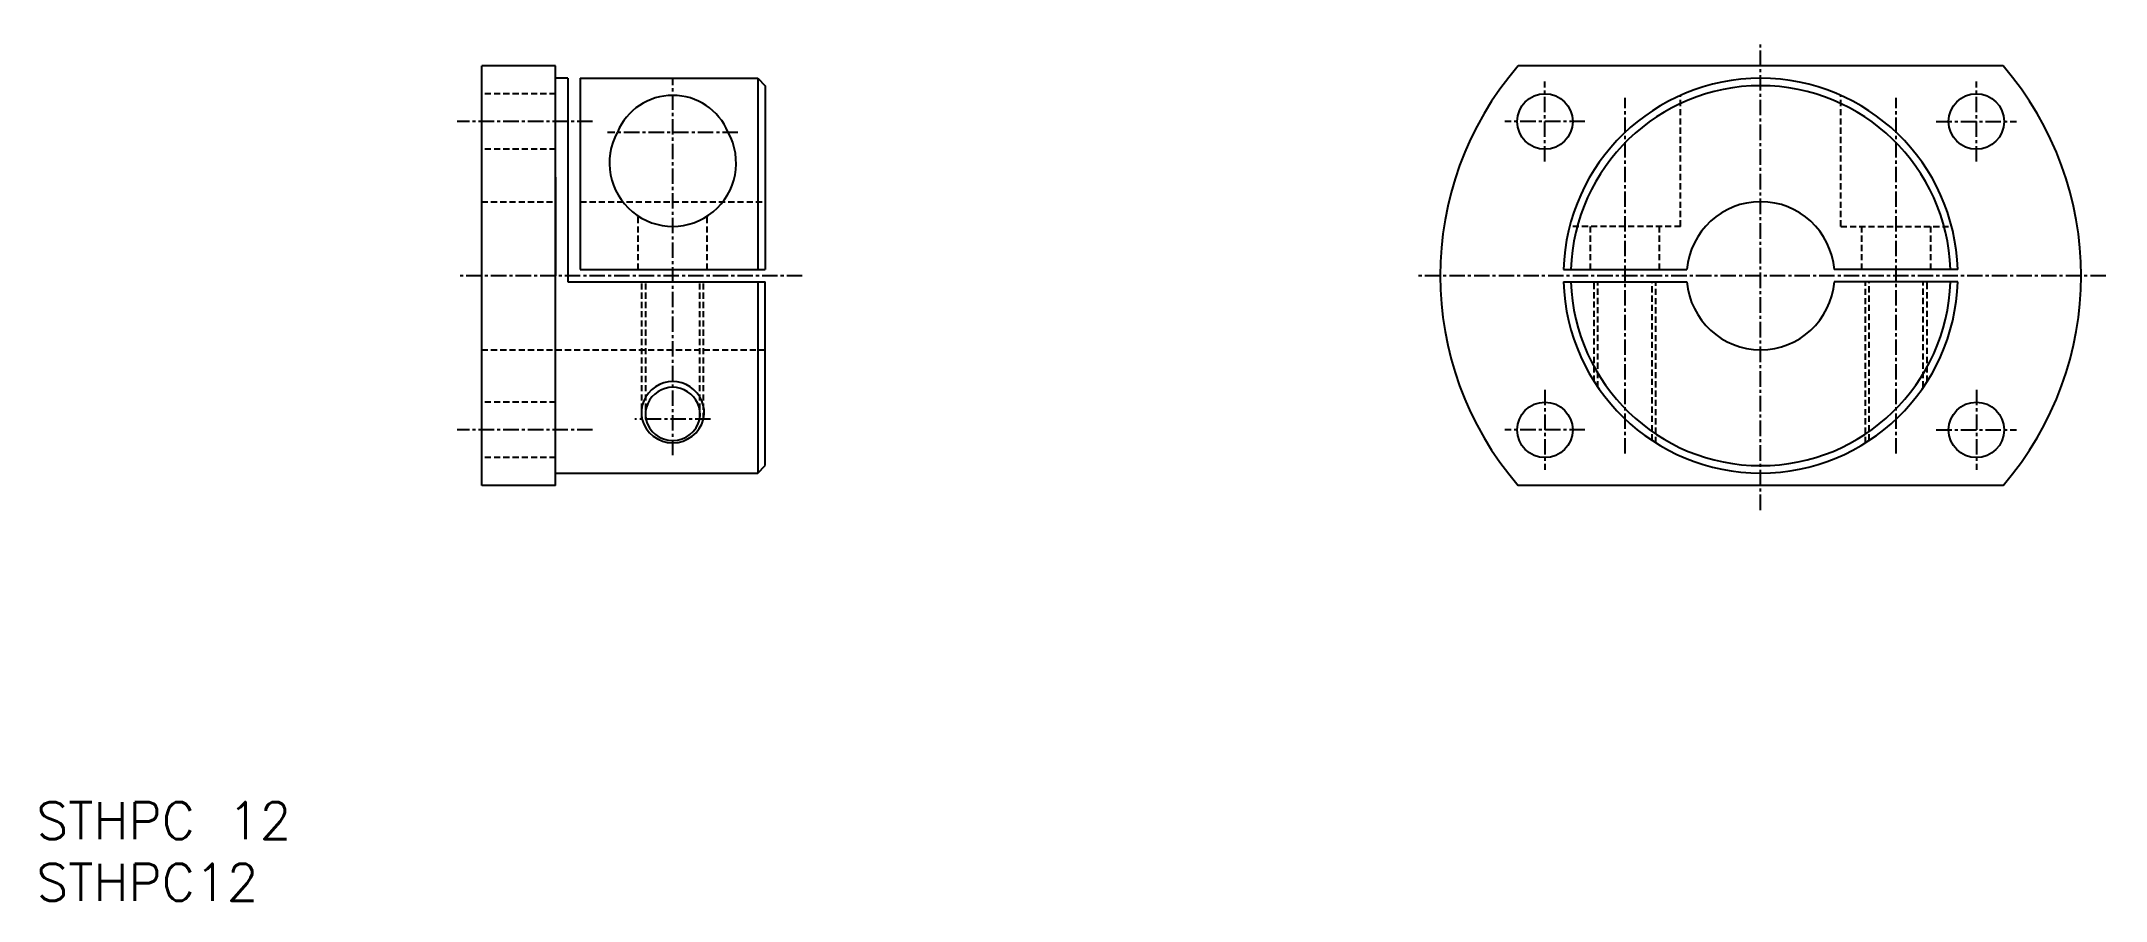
# Model space of a CAD drawing. Extents: x 67 to 235, y 54 to 124.
import ezdxf
from ezdxf.enums import TextEntityAlignment as Align

# ---------------------------------------------------------------- set-up
doc = ezdxf.new("R2010")
doc.units = 0
doc.linetypes.add('CENTER', pattern=[2, 1.25, -0.25, 0.25, -0.25])
doc.linetypes.add('DASHED', pattern=[0.75, 0.5, -0.25])
doc.layers.get('0').update_dxf_attribs({"linetype": 'CONTINUOUS'})
doc.layers.add('CENTER', color=1, linetype='CENTER')
doc.styles.get("Standard").update_dxf_attribs({"font": 'txt.shx', "bigfont": 'bigfont.shx'})

msp = doc.modelspace()

# ---------------------------------------------------------------- linework, layer by layer
at = {"color": 7, "linetype": 'CONTINUOUS'}
for p, q in [((103.2, 88), (103.2, 122)), ((109.2, 122), (103.2, 122)), ((109.2, 88), (109.2, 122)), ((110.2, 121), (109.2, 121)), ((110.2, 121), (110.2, 104.5)), ((111.2, 121), (111.2, 105.5)), ((111.2, 121), (125.6, 121)), ((125.6, 121), (125.6, 105.5)), ((125.6, 121), (126.2, 120.4)), ((226.63, 122), (187.28, 122)), ((126.2, 120.4), (126.2, 105.5)), ((109.2, 113), (109.2, 105)), ((109.2, 97), (109.2, 105)), ((110.2, 104.5), (126.2, 104.5)), ((111.2, 105.5), (126.2, 105.5)), ((125.6, 104.5), (125.6, 89)), ((126.2, 89.6), (126.2, 104.5)), ((190.96, 105.5), (200.98, 105.5)), ((190.96, 104.5), (200.98, 104.5)), ((222.95, 105.5), (212.93, 105.5)), ((222.95, 104.5), (212.93, 104.5)), ((109.2, 89), (125.6, 89)), ((125.6, 89), (126.2, 89.6)), ((109.2, 88), (103.2, 88)), ((226.63, 88), (187.28, 88))]:
    msp.add_line(p, q, dxfattribs=at)
at = {"color": 3, "linetype": 'DASHED'}
for p, q in [((109.2, 119.75), (103.2, 119.75)), ((200.46, 109), (200.46, 119.62)), ((213.46, 109), (213.46, 119.62)), ((109.2, 115.25), (103.2, 115.25)), ((103.2, 111), (109.2, 111)), ((111.2, 111), (126.2, 111)), ((115.9, 105.5), (115.9, 109.83)), ((121.5, 105.5), (121.5, 109.83)), ((200.46, 109), (191.46, 109)), ((193.16, 105.5), (193.16, 109)), ((198.76, 105.5), (198.76, 109)), ((213.46, 109), (222.45, 109)), ((215.16, 105.5), (215.16, 109)), ((220.76, 105.5), (220.76, 109)), ((116.2, 93.38), (116.2, 104.5)), ((116.51, 93.38), (116.51, 104.5)), ((120.89, 93.38), (120.89, 104.5)), ((121.2, 93.38), (121.2, 104.5)), ((193.46, 96.41), (193.46, 104.5)), ((193.76, 95.95), (193.76, 104.5)), ((198.15, 91.64), (198.15, 104.5)), ((198.46, 91.44), (198.46, 104.5)), ((215.46, 91.44), (215.46, 104.5)), ((215.76, 91.64), (215.76, 104.5)), ((220.15, 95.95), (220.15, 104.5)), ((220.46, 96.41), (220.46, 104.5)), ((103.2, 99), (126.2, 99)), ((109.2, 94.75), (103.2, 94.75)), ((109.2, 90.25), (103.2, 90.25))]:
    msp.add_line(p, q, dxfattribs=at)
at = {"color": 7, "linetype": 'CONTINUOUS'}
for centre in [(189.46, 117.5), (224.46, 117.5), (189.46, 92.5), (224.46, 92.5)]:
    msp.add_circle(centre, 2.25, dxfattribs=at)
for centre, radius, start, end in [((206.96, 105), 26, 139.1678, 220.8322), ((206.96, 105), 16, 1.7908, 178.2092), ((206.96, 105), 26, 319.1678, 40.8322), ((118.7, 114.75), 4.87, 22.598, 157.402), ((206.96, 105), 15.4, 1.8606, 178.1394), ((118.7, 114.14), 5.14, 151.135, 28.865), ((206.96, 105), 6, 4.7802, 175.2198), ((206.96, 105), 16, 181.7908, 358.2092), ((206.96, 105), 15.4, 181.8606, 358.1394), ((206.96, 105), 6, 184.7802, 355.2198), ((118.7, 93.73), 2.22, 351.0201, 188.9799), ((118.7, 93.89), 2.25, 193.1726, 346.8274)]:
    msp.add_arc(centre, radius, start, end, dxfattribs=at)
at = {"color": 3, "linetype": 'CONTINUOUS'}
for centre, radius, start, end in [((118.7, 93.87), 2.55, 349.0292, 190.9708), ((118.7, 94.03), 2.58, 194.4775, 345.5225)]:
    msp.add_arc(centre, radius, start, end, dxfattribs=at)
at = {"layer": 'CENTER', "color": 1, "linetype": 'CENTER'}
for p, q in [((206.96, 86), (206.96, 124)), ((118.7, 90.44), (118.7, 121)), ((189.46, 114.25), (189.46, 120.75)), ((224.46, 114.25), (224.46, 120.75)), ((195.96, 90.58), (195.96, 119.42)), ((217.96, 90.58), (217.96, 119.42)), ((112.2, 117.5), (101.2, 117.5)), ((192.71, 117.5), (186.21, 117.5)), ((221.21, 117.5), (227.71, 117.5)), ((123.99, 116.62), (113.41, 116.62)), ((129.2, 105), (101.2, 105)), ((234.96, 105), (178.96, 105)), ((189.46, 95.75), (189.46, 89.25)), ((224.46, 95.75), (224.46, 89.25)), ((112.2, 92.5), (101.2, 92.5)), ((121.77, 93.38), (115.63, 93.38)), ((192.71, 92.5), (186.21, 92.5)), ((221.21, 92.5), (227.71, 92.5))]:
    msp.add_line(p, q, dxfattribs=at)

# ---------------------------------------------------------------- texts
at = {"color": 7, "linetype": 'CONTINUOUS'}
for s, p in [('STHPC 12', (67.08, 60.83)), ('STHPC12', (67.08, 55.83))]:
    msp.add_text(s, height=3, dxfattribs=at).set_placement(p, align=Align.MIDDLE_LEFT)

doc.saveas('drawing.dxf')
